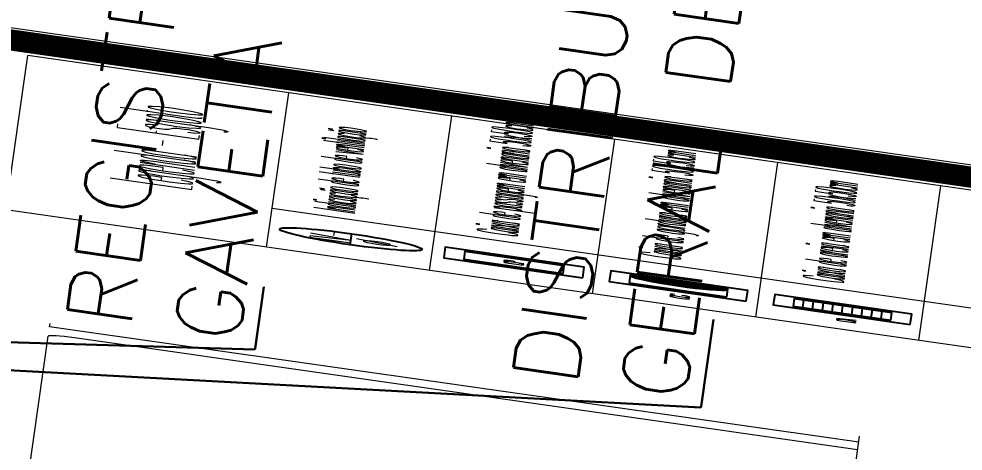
# Model space of a CAD drawing. Header units: millimetres. Extents: x -361192058 to 101130107379, y -14071650034 to 19218552450.
# Drawn here: x -125740 to -125474.8, y 41795.1 to 41916.7 of the extents above; entities that cross this region are included whole.
import ezdxf
from ezdxf.enums import TextEntityAlignment as Align

# ---------------------------------------------------------------- set-up
doc = ezdxf.new("R2010")
doc.units = ezdxf.units.MM
doc.header["$LTSCALE"] = 0.5
for name, color, linetype in [('02', 2, 'Continuous'), ('APBAN', 4, 'Continuous'), ('parede', 2, 'Continuous'), ('tubulação esg', 4, 'Continuous'), ('TXT_0', 7, 'Continuous'), ('TXT_2', 6, 'Continuous')]:
    doc.layers.add(name, color=color, linetype=linetype)
doc.styles.add('ADITIVOCAD', font='ROMANS.shx')
doc.styles.add('COTAS', font='romans.shx')
doc.styles.add('R80', font='simplex.shx', dxfattribs={"height": 0.2})
doc.styles.get("Standard").update_dxf_attribs({"font": 'txt.shx', "height": 0.12})
doc.dimstyles.new('COTAS', dxfattribs={"dimtxt": 0.08, "dimasz": 0.06, "dimexe": 0.18, "dimexo": 0.0625, "dimgap": 0.05, "dimtad": 1, "dimdec": 4, "dimzin": 4, "dimdsep": 46, "dimtxsty": 'R80', "dimblk1": 'DOT', "dimblk2": 'DOT', "dimsah": 1, "dimcen": 0.09, "dimse1": 1, "dimse2": 1, "dimclrt": 150, "dimadec": 0, "dimazin": 0, "dimtfac": 1, "dimtdec": 4, "dimtmove": 2, "dimatfit": 3, "dimldrblk": 'DOT', "dimfxl": 0, "dimtolj": 1, "dimtzin": 0, "dimarcsym": 0})

# ---------------------------------------------------------------- blocks, each defined once
blk = doc.blocks.new('_Dot')
at = {"color": 0, "lineweight": -2}
blk.add_line((-0.5, 0), (-1, 0), dxfattribs=at)
at = {"color": 0, "const_width": 0.5}
blk.add_lwpolyline([(-0.25, 0, 1), (0.25, 0, 1)], format="xyb", close=True, dxfattribs=at)
blk = doc.blocks.new('DOT')
for p, q in [((0, -1.5), (0, 1.5)), ((1.5, 0), (-1.5, 0))]:
    blk.add_line(p, q)
blk.add_circle((0, 0), 0.5)
blk = doc.blocks.new('AdS_It_Col2')
blk.add_line((-0.25, 0), (0.25, 0))
blk.add_circle((0, 0), 0.25)
at = {"flags": 8}
for tag, p in [('$EG', (0, 0.0703)), ('$DIAM', (0, -0.0909))]:
    blk.add_attdef(tag, text='', height=0.1, dxfattribs=at).set_placement(p, align=Align.MIDDLE)
blk = doc.blocks.new('Ads_ceg_cp50')
for points in [[(-0.35, -0.35), (0.35, -0.35), (0.35, 0.35), (-0.35, 0.35)], [(-0.25, -0.25), (0.25, -0.25), (0.25, 0.25), (-0.25, 0.25)]]:
    blk.add_lwpolyline(points, close=True)
at = {"flags": 8}
blk.add_attdef('$LABEL', text='', height=0.1, dxfattribs=at).set_placement((0, 0), align=Align.MIDDLE)
blk = doc.blocks.new('Ads_ceg_cg50')
for p, q in [((0.0068, 0.008), (0.2487, 0.25)), ((0.0077, 0.0231), (0.2346, 0.25)), ((0.0097, 0.0392), (0.2204, 0.25)), ((0.013, 0.0567), (0.205, 0.2487)), ((0.0182, 0.0761), (0.1856, 0.2435)), ((0.25, 0.1651), (0.1751, 0.2399)), ((0.25, 0.1792), (0.1857, 0.2435)), ((0.25, 0.1934), (0.1967, 0.2467)), ((0.25, 0.2075), (0.2081, 0.2494)), ((0.25, 0.2217), (0.2217, 0.25)), ((0.25, 0.2358), (0.2358, 0.25)), ((0.25, 0.2499), (0.2499, 0.25)), ((0.0067, -0.0062), (0.25, 0.2371)), ((0.0074, -0.0196), (0.25, 0.223)), ((0.0087, -0.0325), (0.25, 0.2088)), ((0.0106, -0.0447), (0.25, 0.1947)), ((0.0263, 0.0983), (0.1634, 0.2354)), ((0.04, 0.1261), (0.1356, 0.2217)), ((0.25, 0.0378), (0.0949, 0.1929)), ((0.25, 0.0519), (0.1026, 0.1994)), ((0.25, 0.0661), (0.1106, 0.2055)), ((0.25, 0.0802), (0.1189, 0.2114)), ((0.25, 0.0944), (0.1275, 0.2169)), ((0.25, 0.1085), (0.1364, 0.2222)), ((0.25, 0.1227), (0.1456, 0.2271)), ((0.25, 0.1368), (0.1551, 0.2317)), ((0.25, 0.1509), (0.1649, 0.236)), ((0.013, -0.0565), (0.25, 0.1806)), ((0.0158, -0.0678), (0.25, 0.1664)), ((0.0191, -0.0787), (0.25, 0.1523)), ((0.25, -0.047), (0.0544, 0.1486)), ((0.25, -0.0329), (0.0604, 0.1567)), ((0.25, -0.0188), (0.0667, 0.1645)), ((0.25, -0.0046), (0.0734, 0.172)), ((0.25, 0.0095), (0.0802, 0.1793)), ((0.25, 0.0237), (0.0874, 0.1863)), ((0.0227, -0.0892), (0.25, 0.1381)), ((0.0267, -0.0993), (0.25, 0.124)), ((0.25, -0.1178), (0.0286, 0.1036)), ((0.0311, -0.109), (0.25, 0.1099)), ((0.25, -0.1036), (0.0331, 0.1132)), ((0.0358, -0.1185), (0.25, 0.0957)), ((0.25, -0.0895), (0.038, 0.1225)), ((0.25, -0.0753), (0.0431, 0.1315)), ((0.25, -0.0612), (0.0486, 0.1402)), ((0.25, -0.1885), (0.0116, 0.05)), ((0.25, -0.1743), (0.0142, 0.0615)), ((0.25, -0.1602), (0.0172, 0.0726)), ((0.25, -0.146), (0.0206, 0.0833)), ((0.25, -0.1319), (0.0244, 0.0937)), ((0.0408, -0.1276), (0.25, 0.0816)), ((0.0462, -0.1364), (0.25, 0.0674)), ((0.0518, -0.1449), (0.25, 0.0533)), ((0.25, -0.2309), (0.0069, 0.0122)), ((0.25, -0.2168), (0.0079, 0.0254)), ((0.25, -0.2026), (0.0095, 0.0379)), ((0.0577, -0.1531), (0.25, 0.0391)), ((0.0639, -0.1611), (0.25, 0.025)), ((0.0704, -0.1687), (0.25, 0.0109)), ((0.25, -0.245), (0.0066, -0.0017)), ((0.2408, -0.25), (0.0071, -0.0163)), ((0.2267, -0.25), (0.0086, -0.032)), ((0.0772, -0.1761), (0.25, -0.0033)), ((0.0842, -0.1832), (0.25, -0.0174)), ((0.0915, -0.19), (0.25, -0.0316)), ((0.0991, -0.1966), (0.25, -0.0457)), ((0.2125, -0.25), (0.0113, -0.0488)), ((0.1945, -0.2461), (0.0157, -0.0673)), ((0.1737, -0.2394), (0.0223, -0.0881)), ((0.107, -0.2028), (0.25, -0.0599)), ((0.1152, -0.2088), (0.25, -0.074)), ((0.1236, -0.2145), (0.25, -0.0881)), ((0.1489, -0.2288), (0.0329, -0.1128)), ((0.1324, -0.2199), (0.25, -0.1023)), ((0.1415, -0.225), (0.25, -0.1164)), ((0.1508, -0.2297), (0.25, -0.1306)), ((0.1138, -0.2078), (0.0539, -0.1479)), ((0.1605, -0.2342), (0.25, -0.1447)), ((0.1706, -0.2383), (0.25, -0.1589)), ((0.181, -0.242), (0.25, -0.173)), ((0.1918, -0.2453), (0.25, -0.1871)), ((0.203, -0.2482), (0.25, -0.2013)), ((0.2154, -0.25), (0.25, -0.2154)), ((0.2296, -0.25), (0.25, -0.2296)), ((0.2437, -0.25), (0.25, -0.2437))]:
    blk.add_line(p, q)
for points in [[(-0.35, -0.35), (0.35, -0.35), (0.35, 0.35), (-0.35, 0.35)], [(-0.25, -0.25), (0.25, -0.25), (0.25, 0.25), (-0.25, 0.25)]]:
    blk.add_lwpolyline(points, close=True)
blk.add_arc((0.2617, 0), 0.2551, 101.467, 258.533)
at = {"flags": 8}
blk.add_attdef('$LABEL', text='', height=0.1, dxfattribs=at).set_placement((-0.1291, 0), align=Align.MIDDLE)
blk = doc.blocks.new('Ads_ceg_ca50b')
for p, q in [((-0.25, 0.2), (0.25, 0.2)), ((-0.25, 0.15), (0.25, 0.15)), ((-0.25, 0.1), (0.25, 0.1)), ((-0.25, 0.05), (0.25, 0.05)), ((-0.25, 0), (0.25, 0)), ((-0.25, -0.05), (0.25, -0.05)), ((-0.25, -0.1), (0.25, -0.1)), ((-0.25, -0.15), (0.25, -0.15)), ((-0.25, -0.2), (0.25, -0.2))]:
    blk.add_line(p, q)
for points in [[(-0.35, -0.35), (0.35, -0.35), (0.35, 0.35), (-0.35, 0.35)], [(-0.25, -0.25), (0.25, -0.25), (0.25, 0.25), (-0.25, 0.25)]]:
    blk.add_lwpolyline(points, close=True)
at = {"flags": 8}
blk.add_attdef('$LABEL', text='', height=0.1, dxfattribs=at).set_placement((-0.0232, 0.4587), align=Align.MIDDLE)
blk = doc.blocks.new('APROVADO QUADRA 21.2 MBVII')
at = {"lineweight": 18}
for p, q in [((4526.835, 2275.3553), (4536.427, 2275.3553)), ((4526.835, 2270.2159), (4526.835, 2275.3553)), ((4536.427, 2270.2159), (4536.427, 2275.3553)), ((4526.835, 2274.1094), (4536.427, 2274.1094)), ((4529.2466, 2270.2159), (4529.2466, 2274.1094)), ((4526.835, 2273.3307), (4536.427, 2273.3307)), ((4526.835, 2273.3307), (4536.427, 2273.3307)), ((4526.835, 2272.552), (4536.427, 2272.552)), ((4526.835, 2271.7733), (4536.427, 2271.7733)), ((4526.835, 2270.9946), (4536.427, 2270.9946))]:
    blk.add_line(p, q, dxfattribs=at)
at = {"layer": '02', "lineweight": 18}
blk.add_lwpolyline([(4476.7707, 2244.0146), (4537.9707, 2244.0146), (4537.9707, 2288.5646), (4476.7707, 2288.5646)], close=True, dxfattribs=at)
at = {"layer": '02', "lineweight": 18, "const_width": 0.1}
blk.add_lwpolyline([(4477.5207, 2244.7646), (4537.2207, 2244.7646), (4537.2207, 2287.8146), (4477.5207, 2287.8146)], close=True, dxfattribs=at)
at = {"layer": 'parede', "color": 7, "lineweight": 18}
for p, q in [((4510.4914, 2275.0717), (4519.5253, 2275.0717)), ((4520.1131, 2275.0717), (4520.3108, 2275.0717)), ((4520.1131, 2271.2071), (4520.1131, 2275.0717)), ((4519.649, 2271.2071), (4519.649, 2274.9479))]:
    blk.add_line(p, q, dxfattribs=at)
blk.add_arc((4519.5253, 2274.9479), 0.1238, 0, 90, dxfattribs=at)
at = {"layer": 'tubulação esg', "lineweight": 18}
blk.add_line((4515.1456, 2271.2071), (4520.4954, 2271.2071), dxfattribs=at)
at = {"lineweight": 18}
ref = blk.add_blockref('AdS_It_Col2', (4528.0518, 2273.72), dxfattribs=dict(at, xscale=1.36273747222657, yscale=1.36273747222657, zscale=1.36273747222657))
ref.add_attrib('$EG', 'TV-', dxfattribs={"height": 0.19468, "style": 'ADITIVOCAD', "flags": 8}).set_placement((4528.0518, 2273.8158), align=Align.MIDDLE)
ref.add_attrib('$DIAM', '%%C', dxfattribs={"height": 0.19468, "style": 'ADITIVOCAD', "flags": 8}).set_placement((4528.0518, 2273.5961), align=Align.MIDDLE)
ref = blk.add_blockref('Ads_ceg_cp50', (4528.0518, 2272.9413), dxfattribs=dict(at, xscale=0.9487572958410055, yscale=0.9487572958410055, zscale=0.9487572958410055))
ref.add_attrib('$LABEL', 'CP', dxfattribs={"height": 0.09488, "style": 'ADITIVOCAD', "flags": 8}).set_placement((4528.0518, 2272.9413), align=Align.MIDDLE)
ref = blk.add_blockref('Ads_ceg_cg50', (4528.0538, 2272.1552), dxfattribs=dict(at, xscale=0.9344485523851063, yscale=0.9344485523851063, zscale=0.9344485523851063))
ref.add_attrib('$LABEL', 'CG', dxfattribs={"height": 0.09344, "style": 'ADITIVOCAD', "flags": 8}).set_placement((4527.4183, 2272.1422), align=Align.MIDDLE)
ref = blk.add_blockref('Ads_ceg_ca50b', (4528.0517, 2271.3722), dxfattribs=dict(at, xscale=0.9344485523851063, yscale=0.9344485523851063, zscale=0.9344485523851063))
ref.add_attrib('$LABEL', 'CA', dxfattribs={"height": 0.09344, "style": 'ADITIVOCAD', "flags": 8}).set_placement((4527.4239, 2271.347), align=Align.MIDDLE)
at = {"color": 0, "lineweight": 13, "flags": 8}
for p in [(4700.7247, 2280.1125), (4699.5738, 2277.8964), (4702.3546, 2276.195), (4703.6722, 2274.085), (4699.8445, 2272.2194), (4703.0488, 2270.137), (4703.0877, 2267.9803), (4700.6523, 2261.5216), (4700.7007, 2257.1593)]:
    blk.add_attdef('NIVEL', p, '', height=0.075, dxfattribs=at)
for rotation, width, p in [(90, 0.8, (4700.8205, 2275.7521)), (270, 0.6, (4703.8437, 2274.9021)), (90, 0.8, (4701.5575, 2268.5021)), (180, 0.6, (4651.1817, 2236.1931))]:
    blk.add_attdef('$PORTA', text='', height=0.09, rotation=rotation, dxfattribs=dict(at, width=width)).set_placement(p, align=Align.MIDDLE)
for p in [(4654.176, 2240.463), (4648.499, 2240.1923), (4637.8012, 2239.3845), (4633.4388, 2239.3361), (4656.3921, 2239.3121), (4652.4746, 2237.6822), (4646.4166, 2236.988), (4644.2598, 2236.9491), (4650.3646, 2236.3646)]:
    blk.add_attdef('NIVEL', p, '', height=0.075, rotation=270, dxfattribs=at)
at = {"color": 0, "lineweight": 13, "width": 0.8, "flags": 8}
for p in [(4652.0317, 2239.2163), (4644.7817, 2238.4793)]:
    blk.add_attdef('$PORTA', text='', height=0.09, dxfattribs=at).set_placement(p, align=Align.MIDDLE)
at = {"layer": 'APBAN', "lineweight": 18, "char_height": 0.309381, "attachment_point": 4, "style": 'COTAS'}
for s, insert in [('REGISTRO DE\\PGAVETA %%C 1"', (4520.6281, 2274.5879)), ('DISTRIBUIÇÃO\\PGERAL DE %%C 32mm', (4520.9712, 2272.4609))]:
    blk.add_mtext(s, dxfattribs=dict(at, insert=insert))
at = {"layer": 'TXT_0', "lineweight": 18, "style": 'ADITIVOCAD'}
for s, p in [('Indicação de tubo de ventilação', (4529.636, 2273.72)), ('Caixa de passagem em alvenaria 50x50cm', (4529.636, 2272.9413)), ('Caixa de gordura em alvenaria 50x50cm', (4529.636, 2272.1626)), ('Caixa de areia em alvenaria 50x50cm', (4529.636, 2271.3839))]:
    blk.add_text(s, height=0.194677, dxfattribs=at).set_placement(p)
at = {"layer": 'TXT_2', "lineweight": 18, "style": 'ADITIVOCAD'}
blk.add_text('Legenda - Esgoto', height=0.389354, dxfattribs=at).set_placement((4529.636, 2274.4987))
at = {"layer": 'APBAN', "lineweight": 18, "annotation_type": 0, "has_hookline": 1, "hookline_direction": 0}
for points, text_width in [([(4515.2983, 2277.6564), (4520.5181, 2274.0959), (4520.5781, 2274.0959)], 2.9907), ([(4515.2923, 2276.8234), (4520.8612, 2271.9689), (4520.9212, 2271.9689)], 4.5818)]:
    blk.add_leader(points, dimstyle='COTAS', override={"dimldrblk": 'DOT'}, dxfattribs=dict(at, text_width=text_width))

msp = doc.modelspace()

# ---------------------------------------------------------------- block references
at = {"layer": '02', "color": 0, "lineweight": 30, "xscale": -4.574818403918471, "yscale": -59.40450511825884, "zscale": 4.574818403918471, "rotation": 261.8606972171988}
msp.add_blockref('APROVADO QUADRA 21.2 MBVII', (5129.041, 2225.201), dxfattribs=at)

doc.saveas('drawing.dxf')
